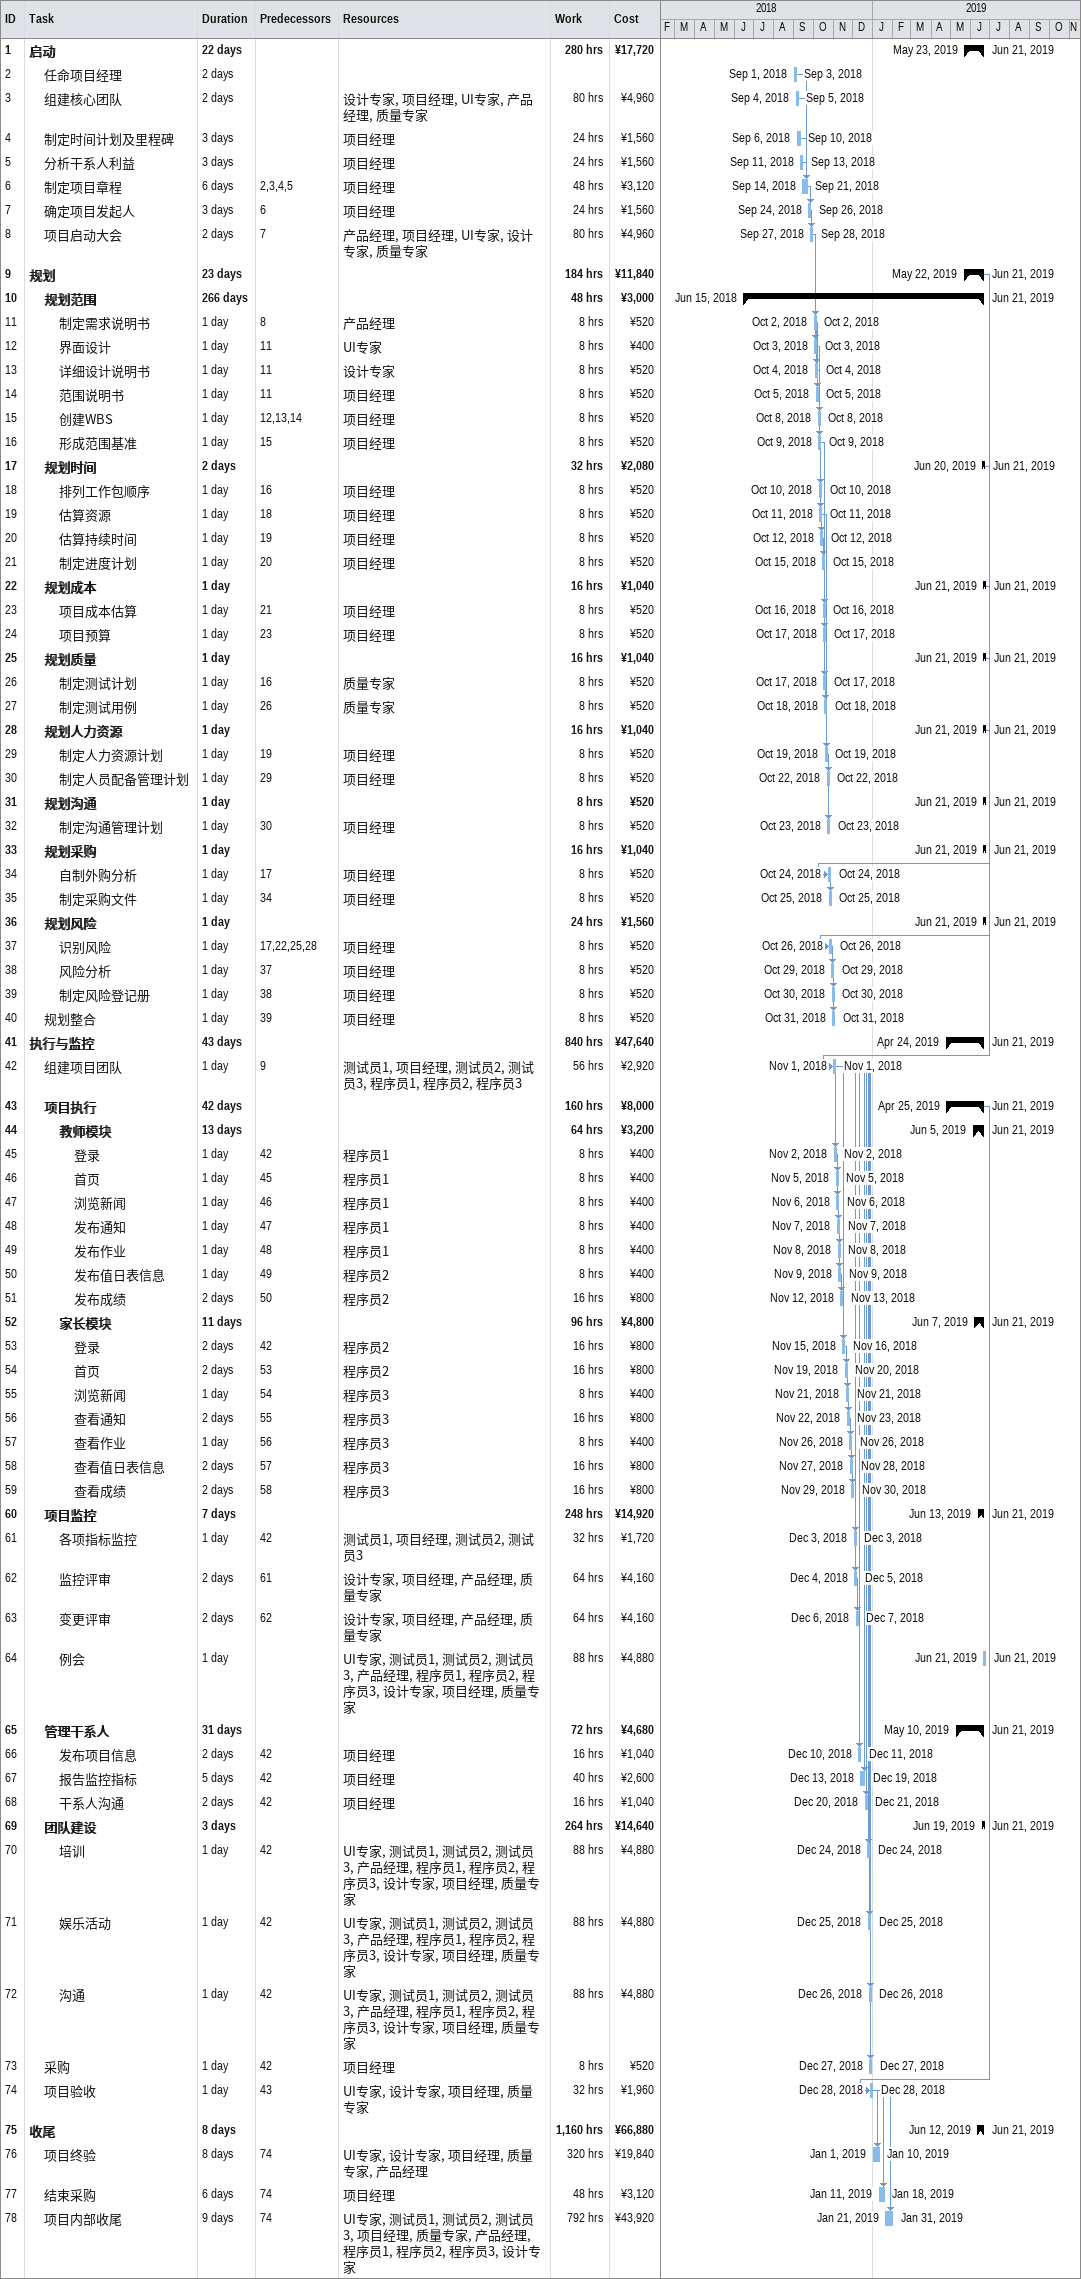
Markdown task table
| ID | Level | Task | Duration | Start | Finish | Predecessors | Resources | Work (h) | Cost (¥) |
|---|---|---|---|---|---|---|---|---|---|
| 1 | 1 | **启动** | 22d | 2019-05-23 | 2019-06-21 |  |  | 280 | 17720 |
| 2 | 2 | 任命项目经理 | 2d | 2018-09-01 | 2018-09-03 |  |  |  |  |
| 3 | 2 | 组建核心团队 | 2d | 2018-09-04 | 2018-09-05 |  | 设计专家, 项目经理, UI专家, 产品经理, 质量专家 | 80 | 4960 |
| 4 | 2 | 制定时间计划及里程碑 | 3d | 2018-09-06 | 2018-09-10 |  | 项目经理 | 24 | 1560 |
| 5 | 2 | 分析干系人利益 | 3d | 2018-09-11 | 2018-09-13 |  | 项目经理 | 24 | 1560 |
| 6 | 2 | 制定项目章程 | 6d | 2018-09-14 | 2018-09-21 | 2, 3, 4, 5 | 项目经理 | 48 | 3120 |
| 7 | 2 | 确定项目发起人 | 3d | 2018-09-24 | 2018-09-26 | 6 | 项目经理 | 24 | 1560 |
| 8 | 2 | 项目启动大会 | 2d | 2018-09-27 | 2018-09-28 | 7 | 产品经理, 项目经理, UI专家, 设计专家, 质量专家 | 80 | 4960 |
| 9 | 1 | **规划** | 23d | 2019-05-22 | 2019-06-21 |  |  | 184 | 11840 |
| 10 | 2 | **规划范围** | 266d | 2018-06-15 | 2019-06-21 |  |  | 48 | 3000 |
| 11 | 3 | 制定需求说明书 | 1d | 2018-10-02 | 2018-10-02 | 8 | 产品经理 | 8 | 520 |
| 12 | 3 | 界面设计 | 1d | 2018-10-03 | 2018-10-03 | 11 | UI专家 | 8 | 400 |
| 13 | 3 | 详细设计说明书 | 1d | 2018-10-04 | 2018-10-04 | 11 | 设计专家 | 8 | 520 |
| 14 | 3 | 范围说明书 | 1d | 2018-10-05 | 2018-10-05 | 11 | 项目经理 | 8 | 520 |
| 15 | 3 | 创建WBS | 1d | 2018-10-08 | 2018-10-08 | 12, 13, 14 | 项目经理 | 8 | 520 |
| 16 | 3 | 形成范围基准 | 1d | 2018-10-09 | 2018-10-09 | 15 | 项目经理 | 8 | 520 |
| 17 | 2 | **规划时间** | 2d | 2019-06-20 | 2019-06-21 |  |  | 32 | 2080 |
| 18 | 3 | 排列工作包顺序 | 1d | 2018-10-10 | 2018-10-10 | 16 | 项目经理 | 8 | 520 |
| 19 | 3 | 估算资源 | 1d | 2018-10-11 | 2018-10-11 | 18 | 项目经理 | 8 | 520 |
| 20 | 3 | 估算持续时间 | 1d | 2018-10-12 | 2018-10-12 | 19 | 项目经理 | 8 | 520 |
| 21 | 3 | 制定进度计划 | 1d | 2018-10-15 | 2018-10-15 | 20 | 项目经理 | 8 | 520 |
| 22 | 2 | **规划成本** | 1d | 2019-06-21 | 2019-06-21 |  |  | 16 | 1040 |
| 23 | 3 | 项目成本估算 | 1d | 2018-10-16 | 2018-10-16 | 21 | 项目经理 | 8 | 520 |
| 24 | 3 | 项目预算 | 1d | 2018-10-17 | 2018-10-17 | 23 | 项目经理 | 8 | 520 |
| 25 | 2 | **规划质量** | 1d | 2019-06-21 | 2019-06-21 |  |  | 16 | 1040 |
| 26 | 3 | 制定测试计划 | 1d | 2018-10-17 | 2018-10-17 | 16 | 质量专家 | 8 | 520 |
| 27 | 3 | 制定测试用例 | 1d | 2018-10-18 | 2018-10-18 | 26 | 质量专家 | 8 | 520 |
| 28 | 2 | **规划人力资源** | 1d | 2019-06-21 | 2019-06-21 |  |  | 16 | 1040 |
| 29 | 3 | 制定人力资源计划 | 1d | 2018-10-19 | 2018-10-19 | 19 | 项目经理 | 8 | 520 |
| 30 | 3 | 制定人员配备管理计划 | 1d | 2018-10-22 | 2018-10-22 | 29 | 项目经理 | 8 | 520 |
| 31 | 2 | **规划沟通** | 1d | 2019-06-21 | 2019-06-21 |  |  | 8 | 520 |
| 32 | 3 | 制定沟通管理计划 | 1d | 2018-10-23 | 2018-10-23 | 30 | 项目经理 | 8 | 520 |
| 33 | 2 | **规划采购** | 1d | 2019-06-21 | 2019-06-21 |  |  | 16 | 1040 |
| 34 | 3 | 自制外购分析 | 1d | 2018-10-24 | 2018-10-24 | 17 | 项目经理 | 8 | 520 |
| 35 | 3 | 制定采购文件 | 1d | 2018-10-25 | 2018-10-25 | 34 | 项目经理 | 8 | 520 |
| 36 | 2 | **规划风险** | 1d | 2019-06-21 | 2019-06-21 |  |  | 24 | 1560 |
| 37 | 3 | 识别风险 | 1d | 2018-10-26 | 2018-10-26 | 17, 22, 25, 28 | 项目经理 | 8 | 520 |
| 38 | 3 | 风险分析 | 1d | 2018-10-29 | 2018-10-29 | 37 | 项目经理 | 8 | 520 |
| 39 | 3 | 制定风险登记册 | 1d | 2018-10-30 | 2018-10-30 | 38 | 项目经理 | 8 | 520 |
| 40 | 2 | 规划整合 | 1d | 2018-10-31 | 2018-10-31 | 39 | 项目经理 | 8 | 520 |
| 41 | 1 | **执行与监控** | 43d | 2019-04-24 | 2019-06-21 |  |  | 840 | 47640 |
| 42 | 2 | 组建项目团队 | 1d | 2018-11-01 | 2018-11-01 | 9 | 测试员1, 项目经理, 测试员2, 测试员3, 程序员1, 程序员2, 程序员3 | 56 | 2920 |
| 43 | 2 | **项目执行** | 42d | 2019-04-25 | 2019-06-21 |  |  | 160 | 8000 |
| 44 | 3 | **教师模块** | 13d | 2019-06-05 | 2019-06-21 |  |  | 64 | 3200 |
| 45 | 4 | 登录 | 1d | 2018-11-02 | 2018-11-02 | 42 | 程序员1 | 8 | 400 |
| 46 | 4 | 首页 | 1d | 2018-11-05 | 2018-11-05 | 45 | 程序员1 | 8 | 400 |
| 47 | 4 | 浏览新闻 | 1d | 2018-11-06 | 2018-11-06 | 46 | 程序员1 | 8 | 400 |
| 48 | 4 | 发布通知 | 1d | 2018-11-07 | 2018-11-07 | 47 | 程序员1 | 8 | 400 |
| 49 | 4 | 发布作业 | 1d | 2018-11-08 | 2018-11-08 | 48 | 程序员1 | 8 | 400 |
| 50 | 4 | 发布值日表信息 | 1d | 2018-11-09 | 2018-11-09 | 49 | 程序员2 | 8 | 400 |
| 51 | 4 | 发布成绩 | 2d | 2018-11-12 | 2018-11-13 | 50 | 程序员2 | 16 | 800 |
| 52 | 3 | **家长模块** | 11d | 2019-06-07 | 2019-06-21 |  |  | 96 | 4800 |
| 53 | 4 | 登录 | 2d | 2018-11-15 | 2018-11-16 | 42 | 程序员2 | 16 | 800 |
| 54 | 4 | 首页 | 2d | 2018-11-19 | 2018-11-20 | 53 | 程序员2 | 16 | 800 |
| 55 | 4 | 浏览新闻 | 1d | 2018-11-21 | 2018-11-21 | 54 | 程序员3 | 8 | 400 |
| 56 | 4 | 查看通知 | 2d | 2018-11-22 | 2018-11-23 | 55 | 程序员3 | 16 | 800 |
| 57 | 4 | 查看作业 | 1d | 2018-11-26 | 2018-11-26 | 56 | 程序员3 | 8 | 400 |
| 58 | 4 | 查看值日表信息 | 2d | 2018-11-27 | 2018-11-28 | 57 | 程序员3 | 16 | 800 |
| 59 | 4 | 查看成绩 | 2d | 2018-11-29 | 2018-11-30 | 58 | 程序员3 | 16 | 800 |
| 60 | 2 | **项目监控** | 7d | 2019-06-13 | 2019-06-21 |  |  | 248 | 14920 |
| 61 | 3 | 各项指标监控 | 1d | 2018-12-03 | 2018-12-03 | 42 | 测试员1, 项目经理, 测试员2, 测试员3 | 32 | 1720 |
| 62 | 3 | 监控评审 | 2d | 2018-12-04 | 2018-12-05 | 61 | 设计专家, 项目经理, 产品经理, 质量专家 | 64 | 4160 |
| 63 | 3 | 变更评审 | 2d | 2018-12-06 | 2018-12-07 | 62 | 设计专家, 项目经理, 产品经理, 质量专家 | 64 | 4160 |
| 64 | 3 | 例会 | 1d | 2019-06-21 | 2019-06-21 |  | UI专家, 测试员1, 测试员2, 测试员3, 产品经理, 程序员1, 程序员2, 程序员3, 设计专家, 项目经理, 质量专家 | 88 | 4880 |
| 65 | 2 | **管理干系人** | 31d | 2019-05-10 | 2019-06-21 |  |  | 72 | 4680 |
| 66 | 3 | 发布项目信息 | 2d | 2018-12-10 | 2018-12-11 | 42 | 项目经理 | 16 | 1040 |
| 67 | 3 | 报告监控指标 | 5d | 2018-12-13 | 2018-12-19 | 42 | 项目经理 | 40 | 2600 |
| 68 | 3 | 干系人沟通 | 2d | 2018-12-20 | 2018-12-21 | 42 | 项目经理 | 16 | 1040 |
| 69 | 2 | **团队建设** | 3d | 2019-06-19 | 2019-06-21 |  |  | 264 | 14640 |
| 70 | 3 | 培训 | 1d | 2018-12-24 | 2018-12-24 | 42 | UI专家, 测试员1, 测试员2, 测试员3, 产品经理, 程序员1, 程序员2, 程序员3, 设计专家, 项目经理, 质量专家 | 88 | 4880 |
| 71 | 3 | 娱乐活动 | 1d | 2018-12-25 | 2018-12-25 | 42 | UI专家, 测试员1, 测试员2, 测试员3, 产品经理, 程序员1, 程序员2, 程序员3, 设计专家, 项目经理, 质量专家 | 88 | 4880 |
| 72 | 3 | 沟通 | 1d | 2018-12-26 | 2018-12-26 | 42 | UI专家, 测试员1, 测试员2, 测试员3, 产品经理, 程序员1, 程序员2, 程序员3, 设计专家, 项目经理, 质量专家 | 88 | 4880 |
| 73 | 2 | 采购 | 1d | 2018-12-27 | 2018-12-27 | 42 | 项目经理 | 8 | 520 |
| 74 | 2 | 项目验收 | 1d | 2018-12-28 | 2018-12-28 | 43 | UI专家, 设计专家, 项目经理, 质量专家 | 32 | 1960 |
| 75 | 1 | **收尾** | 8d | 2019-06-12 | 2019-06-21 |  |  | 1160 | 66880 |
| 76 | 2 | 项目终验 | 8d | 2019-01-01 | 2019-01-10 | 74 | UI专家, 设计专家, 项目经理, 质量专家, 产品经理 | 320 | 19840 |
| 77 | 2 | 结束采购 | 6d | 2019-01-11 | 2019-01-18 | 74 | 项目经理 | 48 | 3120 |
| 78 | 2 | 项目内部收尾 | 9d | 2019-01-21 | 2019-01-31 | 74 | UI专家, 测试员1, 测试员2, 测试员3, 项目经理, 质量专家, 产品经理, 程序员1, 程序员2, 程序员3, 设计专家 | 792 | 43920 |
